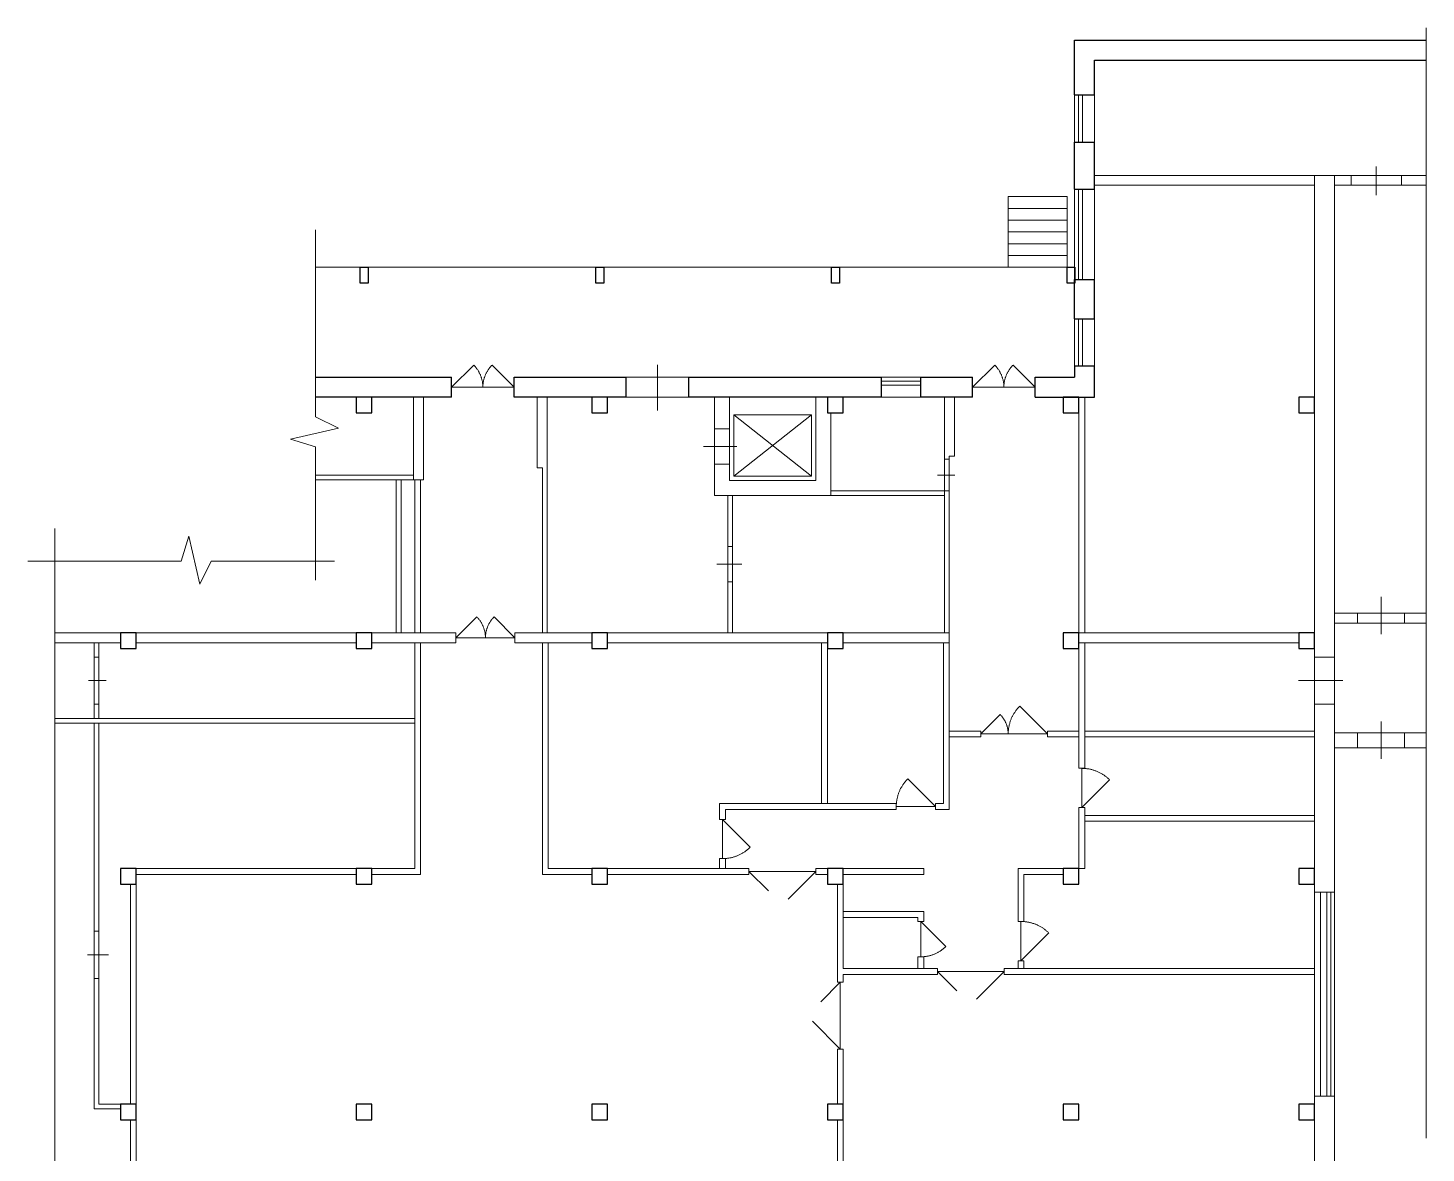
# Model space of a CAD drawing. Header units: metres. Extents: x 18.5 to 54.1, y 17.2 to 76.8.
# Drawn here: x 18.47 to 54.07, y 48.11 to 76.77 of the extents above; entities that cross this region are included whole.
import ezdxf

# ---------------------------------------------------------------- set-up
doc = ezdxf.new("R2010")
doc.units = ezdxf.units.M
doc.header["$MEASUREMENT"] = 0

msp = doc.modelspace()

# ---------------------------------------------------------------- linework, layer by layer
at = {"color": 7, "linetype": 'Continuous', "lineweight": 0}
for p, q in [((54.069, 76.767), (54.069, 48.493)), ((45.221, 75.06), (45.221, 73.86)), ((45.321, 75.06), (45.321, 73.86)), ((45.221, 72.66), (45.221, 70.36)), ((45.321, 72.66), (45.321, 70.36)), ((43.431, 70.67), (43.431, 72.47)), ((43.431, 72.47), (44.931, 72.47)), ((44.931, 70.67), (44.931, 72.47)), ((43.431, 72.17), (44.931, 72.17)), ((25.792, 71.625), (25.792, 66.86)), ((43.431, 71.87), (44.931, 71.87)), ((43.431, 71.57), (44.931, 71.57)), ((43.431, 71.27), (44.931, 71.27)), ((43.431, 70.97), (44.931, 70.97)), ((45.221, 69.36), (45.221, 68.16)), ((45.321, 69.36), (45.321, 68.16)), ((29.256, 67.615), (29.821, 68.18)), ((29.833, 68.169), (29.821, 68.18)), ((29.844, 68.157), (29.833, 68.169)), ((29.855, 68.145), (29.844, 68.157)), ((29.865, 68.133), (29.855, 68.145)), ((29.875, 68.121), (29.865, 68.133)), ((29.885, 68.108), (29.875, 68.121)), ((29.895, 68.095), (29.885, 68.108)), ((29.905, 68.082), (29.895, 68.095)), ((29.914, 68.069), (29.905, 68.082)), ((29.923, 68.056), (29.914, 68.069)), ((29.932, 68.042), (29.923, 68.056)), ((29.94, 68.028), (29.932, 68.042)), ((29.949, 68.015), (29.94, 68.028)), ((29.956, 68.001), (29.949, 68.015)), ((29.964, 67.986), (29.956, 68.001)), ((30.155, 68.001), (30.147, 67.986)), ((30.163, 68.015), (30.155, 68.001)), ((30.171, 68.028), (30.163, 68.015)), ((30.18, 68.042), (30.171, 68.028)), ((30.188, 68.056), (30.18, 68.042)), ((30.197, 68.069), (30.188, 68.056)), ((30.207, 68.082), (30.197, 68.069)), ((30.216, 68.095), (30.207, 68.082)), ((30.226, 68.108), (30.216, 68.095)), ((30.236, 68.121), (30.226, 68.108)), ((30.246, 68.133), (30.236, 68.121)), ((30.257, 68.145), (30.246, 68.133)), ((30.268, 68.157), (30.257, 68.145)), ((30.279, 68.169), (30.268, 68.157)), ((30.29, 68.18), (30.279, 68.169)), ((30.29, 68.18), (30.856, 67.615)), ((34.501, 68.187), (34.501, 67.022)), ((42.521, 67.615), (43.086, 68.18)), ((43.098, 68.169), (43.086, 68.18)), ((43.109, 68.157), (43.098, 68.169)), ((43.12, 68.145), (43.109, 68.157)), ((43.13, 68.133), (43.12, 68.145)), ((43.14, 68.121), (43.13, 68.133)), ((43.15, 68.108), (43.14, 68.121)), ((43.16, 68.095), (43.15, 68.108)), ((43.17, 68.082), (43.16, 68.095)), ((43.179, 68.069), (43.17, 68.082)), ((43.188, 68.056), (43.179, 68.069)), ((43.197, 68.042), (43.188, 68.056)), ((43.205, 68.028), (43.197, 68.042)), ((43.214, 68.015), (43.205, 68.028)), ((43.221, 68.001), (43.214, 68.015)), ((43.229, 67.986), (43.221, 68.001)), ((43.42, 68.001), (43.412, 67.986)), ((43.428, 68.015), (43.42, 68.001)), ((43.436, 68.028), (43.428, 68.015)), ((43.445, 68.042), (43.436, 68.028)), ((43.453, 68.056), (43.445, 68.042)), ((43.462, 68.069), (43.453, 68.056)), ((43.472, 68.082), (43.462, 68.069)), ((43.481, 68.095), (43.472, 68.082)), ((43.491, 68.108), (43.481, 68.095)), ((43.501, 68.121), (43.491, 68.108)), ((43.511, 68.133), (43.501, 68.121)), ((43.522, 68.145), (43.511, 68.133)), ((43.533, 68.157), (43.522, 68.145)), ((43.544, 68.169), (43.533, 68.157)), ((43.555, 68.18), (43.544, 68.169)), ((43.555, 68.18), (44.121, 67.615)), ((29.971, 67.972), (29.964, 67.986)), ((29.979, 67.958), (29.971, 67.972)), ((29.985, 67.943), (29.979, 67.958)), ((29.992, 67.928), (29.985, 67.943)), ((29.998, 67.913), (29.992, 67.928)), ((30.004, 67.898), (29.998, 67.913)), ((30.009, 67.883), (30.004, 67.898)), ((30.015, 67.868), (30.009, 67.883)), ((30.02, 67.853), (30.015, 67.868)), ((30.024, 67.837), (30.02, 67.853)), ((30.028, 67.822), (30.024, 67.837)), ((30.033, 67.806), (30.028, 67.822)), ((30.036, 67.79), (30.033, 67.806)), ((30.04, 67.775), (30.036, 67.79)), ((30.043, 67.759), (30.04, 67.775)), ((30.045, 67.743), (30.043, 67.759)), ((30.048, 67.727), (30.045, 67.743)), ((30.05, 67.711), (30.048, 67.727)), ((30.052, 67.695), (30.05, 67.711)), ((30.053, 67.679), (30.052, 67.695)), ((30.054, 67.663), (30.053, 67.679)), ((30.055, 67.647), (30.054, 67.663)), ((30.056, 67.631), (30.055, 67.647)), ((30.057, 67.663), (30.056, 67.647)), ((30.056, 67.647), (30.056, 67.631)), ((30.058, 67.679), (30.057, 67.663)), ((30.06, 67.695), (30.058, 67.679)), ((30.062, 67.711), (30.06, 67.695)), ((30.064, 67.727), (30.062, 67.711)), ((30.066, 67.743), (30.064, 67.727)), ((30.069, 67.759), (30.066, 67.743)), ((30.072, 67.775), (30.069, 67.759)), ((30.075, 67.79), (30.072, 67.775)), ((30.079, 67.806), (30.075, 67.79)), ((30.083, 67.822), (30.079, 67.806)), ((30.087, 67.837), (30.083, 67.822)), ((30.092, 67.853), (30.087, 67.837)), ((30.097, 67.868), (30.092, 67.853)), ((30.102, 67.883), (30.097, 67.868)), ((30.108, 67.898), (30.102, 67.883)), ((30.114, 67.913), (30.108, 67.898)), ((30.12, 67.928), (30.114, 67.913)), ((30.126, 67.943), (30.12, 67.928)), ((30.133, 67.958), (30.126, 67.943)), ((30.14, 67.972), (30.133, 67.958)), ((30.147, 67.986), (30.14, 67.972)), ((33.701, 67.87), (35.301, 67.87)), ((41.195, 67.77), (40.195, 67.77)), ((41.195, 67.67), (40.195, 67.67)), ((43.236, 67.972), (43.229, 67.986)), ((43.244, 67.958), (43.236, 67.972)), ((43.25, 67.943), (43.244, 67.958)), ((43.257, 67.928), (43.25, 67.943)), ((43.263, 67.913), (43.257, 67.928)), ((43.269, 67.898), (43.263, 67.913)), ((43.274, 67.883), (43.269, 67.898)), ((43.28, 67.868), (43.274, 67.883)), ((43.285, 67.853), (43.28, 67.868)), ((43.289, 67.837), (43.285, 67.853)), ((43.293, 67.822), (43.289, 67.837)), ((43.298, 67.806), (43.293, 67.822)), ((43.301, 67.79), (43.298, 67.806)), ((43.305, 67.775), (43.301, 67.79)), ((43.308, 67.759), (43.305, 67.775)), ((43.31, 67.743), (43.308, 67.759)), ((43.313, 67.727), (43.31, 67.743)), ((43.315, 67.711), (43.313, 67.727)), ((43.317, 67.695), (43.315, 67.711)), ((43.318, 67.679), (43.317, 67.695)), ((43.319, 67.663), (43.318, 67.679)), ((43.32, 67.647), (43.319, 67.663)), ((43.321, 67.631), (43.32, 67.647)), ((43.322, 67.663), (43.321, 67.647)), ((43.321, 67.647), (43.321, 67.631)), ((43.323, 67.679), (43.322, 67.663)), ((43.325, 67.695), (43.323, 67.679)), ((43.327, 67.711), (43.325, 67.695)), ((43.329, 67.727), (43.327, 67.711)), ((43.331, 67.743), (43.329, 67.727)), ((43.334, 67.759), (43.331, 67.743)), ((43.337, 67.775), (43.334, 67.759)), ((43.34, 67.79), (43.337, 67.775)), ((43.344, 67.806), (43.34, 67.79)), ((43.348, 67.822), (43.344, 67.806)), ((43.352, 67.837), (43.348, 67.822)), ((43.357, 67.853), (43.352, 67.837)), ((43.362, 67.868), (43.357, 67.853)), ((43.367, 67.883), (43.362, 67.868)), ((43.373, 67.898), (43.367, 67.883)), ((43.379, 67.913), (43.373, 67.898)), ((43.385, 67.928), (43.379, 67.913)), ((43.391, 67.943), (43.385, 67.928)), ((43.398, 67.958), (43.391, 67.943)), ((43.405, 67.972), (43.398, 67.958)), ((43.412, 67.986), (43.405, 67.972)), ((29.256, 67.615), (30.856, 67.615)), ((30.056, 67.615), (30.056, 67.631)), ((30.056, 67.631), (30.056, 67.615)), ((35.301, 67.36), (33.701, 67.36)), ((42.521, 67.615), (44.121, 67.615)), ((43.321, 67.615), (43.321, 67.631)), ((43.321, 67.631), (43.321, 67.615)), ((25.159, 66.29), (26.377, 66.572)), ((26.377, 66.572), (25.792, 66.86)), ((38.426, 66.914), (36.445, 65.348)), ((36.445, 66.914), (38.426, 65.348)), ((36.445, 65.348), (36.445, 66.914)), ((36.445, 66.914), (38.426, 66.914)), ((38.426, 66.914), (38.426, 65.348)), ((25.792, 66.096), (25.159, 66.29)), ((35.951, 65.66), (35.951, 66.56)), ((36.331, 66.56), (36.331, 65.66)), ((25.792, 66.096), (25.792, 62.704)), ((35.675, 66.11), (36.524, 66.11)), ((41.811, 65.78), (41.811, 64.98)), ((41.931, 64.98), (41.931, 65.78)), ((38.426, 65.348), (36.445, 65.348)), ((41.633, 65.38), (42.074, 65.38)), ((19.154, 64.018), (19.154, 41.534)), ((22.374, 63.188), (22.568, 63.821)), ((22.568, 63.821), (22.85, 62.603)), ((36.291, 62.66), (36.291, 63.56)), ((36.411, 63.56), (36.411, 62.66)), ((22.374, 63.188), (18.473, 63.188)), ((22.85, 62.603), (23.138, 63.188)), ((26.275, 63.188), (23.138, 63.188)), ((36.015, 63.11), (36.645, 63.11)), ((52.923, 62.279), (52.923, 61.33)), ((29.371, 61.235), (29.901, 61.765)), ((29.912, 61.754), (29.901, 61.765)), ((29.923, 61.742), (29.912, 61.754)), ((29.934, 61.73), (29.923, 61.742)), ((29.944, 61.718), (29.934, 61.73)), ((29.954, 61.706), (29.944, 61.718)), ((29.964, 61.693), (29.954, 61.706)), ((29.974, 61.681), (29.964, 61.693)), ((29.983, 61.668), (29.974, 61.681)), ((29.992, 61.655), (29.983, 61.668)), ((30.001, 61.641), (29.992, 61.655)), ((30.009, 61.628), (30.001, 61.641)), ((30.018, 61.614), (30.009, 61.628)), ((30.026, 61.6), (30.018, 61.614)), ((30.033, 61.586), (30.026, 61.6)), ((30.04, 61.572), (30.033, 61.586)), ((30.208, 61.586), (30.201, 61.572)), ((30.216, 61.6), (30.208, 61.586)), ((30.224, 61.614), (30.216, 61.6)), ((30.232, 61.628), (30.224, 61.614)), ((30.241, 61.641), (30.232, 61.628)), ((30.249, 61.655), (30.241, 61.641)), ((30.258, 61.668), (30.249, 61.655)), ((30.268, 61.681), (30.258, 61.668)), ((30.277, 61.693), (30.268, 61.681)), ((30.287, 61.706), (30.277, 61.693)), ((30.297, 61.718), (30.287, 61.706)), ((30.308, 61.73), (30.297, 61.718)), ((30.318, 61.742), (30.308, 61.73)), ((30.329, 61.754), (30.318, 61.742)), ((30.34, 61.765), (30.329, 61.754)), ((30.34, 61.765), (30.871, 61.235)), ((52.323, 61.86), (53.523, 61.86)), ((53.523, 61.61), (52.323, 61.61)), ((29.371, 61.235), (30.871, 61.235)), ((30.047, 61.558), (30.04, 61.572)), ((30.054, 61.544), (30.047, 61.558)), ((30.061, 61.529), (30.054, 61.544)), ((30.067, 61.514), (30.061, 61.529)), ((30.072, 61.499), (30.067, 61.514)), ((30.078, 61.484), (30.072, 61.499)), ((30.083, 61.469), (30.078, 61.484)), ((30.088, 61.454), (30.083, 61.469)), ((30.092, 61.439), (30.088, 61.454)), ((30.097, 61.424), (30.092, 61.439)), ((30.1, 61.408), (30.097, 61.424)), ((30.104, 61.393), (30.1, 61.408)), ((30.107, 61.377), (30.104, 61.393)), ((30.11, 61.361), (30.107, 61.377)), ((30.112, 61.346), (30.11, 61.361)), ((30.115, 61.33), (30.112, 61.346)), ((30.117, 61.314), (30.115, 61.33)), ((30.118, 61.298), (30.117, 61.314)), ((30.119, 61.282), (30.118, 61.298)), ((30.12, 61.266), (30.119, 61.282)), ((30.121, 61.251), (30.12, 61.266)), ((30.122, 61.282), (30.121, 61.266)), ((30.121, 61.266), (30.121, 61.251)), ((30.121, 61.235), (30.121, 61.251)), ((30.121, 61.251), (30.121, 61.235)), ((30.123, 61.298), (30.122, 61.282)), ((30.125, 61.314), (30.123, 61.298)), ((30.127, 61.33), (30.125, 61.314)), ((30.129, 61.346), (30.127, 61.33)), ((30.132, 61.361), (30.129, 61.346)), ((30.134, 61.377), (30.132, 61.361)), ((30.138, 61.393), (30.134, 61.377)), ((30.141, 61.408), (30.138, 61.393)), ((30.145, 61.424), (30.141, 61.408)), ((30.149, 61.439), (30.145, 61.424)), ((30.154, 61.454), (30.149, 61.439)), ((30.158, 61.469), (30.154, 61.454)), ((30.164, 61.484), (30.158, 61.469)), ((30.169, 61.499), (30.164, 61.484)), ((30.175, 61.514), (30.169, 61.499)), ((30.181, 61.529), (30.175, 61.514)), ((30.187, 61.544), (30.181, 61.529)), ((30.194, 61.558), (30.187, 61.544)), ((30.201, 61.572), (30.194, 61.558)), ((20.161, 60.745), (20.161, 59.545)), ((20.281, 59.545), (20.281, 60.745)), ((51.231, 60.745), (51.231, 59.545)), ((51.741, 60.745), (51.741, 59.545)), ((20.014, 60.145), (20.463, 60.145)), ((50.824, 60.145), (51.947, 60.145)), ((43.686, 59.452), (43.674, 59.438)), ((43.698, 59.465), (43.686, 59.452)), ((43.711, 59.479), (43.698, 59.465)), ((43.724, 59.492), (43.711, 59.479)), ((43.724, 59.492), (44.431, 58.785)), ((42.731, 58.785), (43.226, 59.28)), ((43.236, 59.269), (43.226, 59.28)), ((43.247, 59.258), (43.236, 59.269)), ((43.257, 59.246), (43.247, 59.258)), ((43.267, 59.235), (43.257, 59.246)), ((43.277, 59.223), (43.267, 59.235)), ((43.286, 59.211), (43.277, 59.223)), ((43.295, 59.199), (43.286, 59.211)), ((43.304, 59.186), (43.295, 59.199)), ((43.313, 59.174), (43.304, 59.186)), ((43.321, 59.161), (43.313, 59.174)), ((43.329, 59.148), (43.321, 59.161)), ((43.337, 59.135), (43.329, 59.148)), ((43.344, 59.121), (43.337, 59.135)), ((43.352, 59.108), (43.344, 59.121)), ((43.359, 59.094), (43.352, 59.108)), ((43.365, 59.08), (43.359, 59.094)), ((43.479, 59.09), (43.473, 59.073)), ((43.484, 59.108), (43.479, 59.09)), ((43.49, 59.125), (43.484, 59.108)), ((43.497, 59.142), (43.49, 59.125)), ((43.503, 59.159), (43.497, 59.142)), ((43.51, 59.176), (43.503, 59.159)), ((43.518, 59.192), (43.51, 59.176)), ((43.525, 59.209), (43.518, 59.192)), ((43.533, 59.226), (43.525, 59.209)), ((43.541, 59.242), (43.533, 59.226)), ((43.55, 59.258), (43.541, 59.242)), ((43.559, 59.274), (43.55, 59.258)), ((43.568, 59.29), (43.559, 59.274)), ((43.577, 59.306), (43.568, 59.29)), ((43.587, 59.321), (43.577, 59.306)), ((43.597, 59.336), (43.587, 59.321)), ((43.607, 59.352), (43.597, 59.336)), ((43.617, 59.366), (43.607, 59.352)), ((43.628, 59.381), (43.617, 59.366)), ((43.639, 59.396), (43.628, 59.381)), ((43.651, 59.41), (43.639, 59.396)), ((43.662, 59.424), (43.651, 59.41)), ((43.674, 59.438), (43.662, 59.424)), ((52.923, 59.099), (52.923, 58.15)), ((42.731, 58.785), (44.431, 58.785)), ((43.371, 59.067), (43.365, 59.08)), ((43.377, 59.053), (43.371, 59.067)), ((43.383, 59.038), (43.377, 59.053)), ((43.389, 59.024), (43.383, 59.038)), ((43.394, 59.01), (43.389, 59.024)), ((43.398, 58.995), (43.394, 59.01)), ((43.403, 58.981), (43.398, 58.995)), ((43.407, 58.966), (43.403, 58.981)), ((43.411, 58.951), (43.407, 58.966)), ((43.414, 58.936), (43.411, 58.951)), ((43.417, 58.921), (43.414, 58.936)), ((43.42, 58.906), (43.417, 58.921)), ((43.423, 58.891), (43.42, 58.906)), ((43.425, 58.876), (43.423, 58.891)), ((43.427, 58.861), (43.425, 58.876)), ((43.428, 58.846), (43.427, 58.861)), ((43.429, 58.83), (43.428, 58.846)), ((43.43, 58.815), (43.429, 58.83)), ((43.431, 58.8), (43.43, 58.815)), ((43.432, 58.839), (43.431, 58.821)), ((43.431, 58.821), (43.431, 58.803)), ((43.431, 58.803), (43.431, 58.785)), ((43.431, 58.785), (43.431, 58.8)), ((43.433, 58.858), (43.432, 58.839)), ((43.435, 58.876), (43.433, 58.858)), ((43.437, 58.894), (43.435, 58.876)), ((43.439, 58.912), (43.437, 58.894)), ((43.441, 58.93), (43.439, 58.912)), ((43.444, 58.948), (43.441, 58.93)), ((43.447, 58.966), (43.444, 58.948)), ((43.451, 58.984), (43.447, 58.966)), ((43.455, 59.002), (43.451, 58.984)), ((43.459, 59.02), (43.455, 59.002)), ((43.463, 59.038), (43.459, 59.02)), ((43.468, 59.055), (43.463, 59.038)), ((43.473, 59.073), (43.468, 59.055)), ((52.323, 58.81), (53.523, 58.81)), ((53.523, 58.43), (52.323, 58.43)), ((45.306, 57.91), (45.306, 56.91)), ((45.324, 57.909), (45.306, 57.91)), ((45.342, 57.909), (45.324, 57.909)), ((45.361, 57.908), (45.342, 57.909)), ((45.379, 57.907), (45.361, 57.908)), ((45.397, 57.905), (45.379, 57.907)), ((45.415, 57.904), (45.397, 57.905)), ((45.433, 57.901), (45.415, 57.904)), ((45.451, 57.899), (45.433, 57.901)), ((45.469, 57.896), (45.451, 57.899)), ((45.487, 57.893), (45.469, 57.896)), ((45.505, 57.89), (45.487, 57.893)), ((45.523, 57.886), (45.505, 57.89)), ((45.541, 57.882), (45.523, 57.886)), ((45.559, 57.877), (45.541, 57.882)), ((45.576, 57.872), (45.559, 57.877)), ((45.594, 57.867), (45.576, 57.872)), ((45.611, 57.862), (45.594, 57.867)), ((45.629, 57.856), (45.611, 57.862)), ((45.646, 57.85), (45.629, 57.856)), ((45.663, 57.844), (45.646, 57.85)), ((45.68, 57.837), (45.663, 57.844)), ((45.697, 57.83), (45.68, 57.837)), ((45.714, 57.823), (45.697, 57.83)), ((45.73, 57.815), (45.714, 57.823)), ((45.747, 57.807), (45.73, 57.815)), ((45.763, 57.799), (45.747, 57.807)), ((45.779, 57.79), (45.763, 57.799)), ((45.795, 57.782), (45.779, 57.79)), ((45.811, 57.773), (45.795, 57.782)), ((45.827, 57.763), (45.811, 57.773)), ((45.842, 57.754), (45.827, 57.763)), ((45.858, 57.744), (45.842, 57.754)), ((45.873, 57.733), (45.858, 57.744)), ((45.888, 57.723), (45.873, 57.733)), ((45.902, 57.712), (45.888, 57.723)), ((45.917, 57.701), (45.902, 57.712)), ((45.931, 57.69), (45.917, 57.701)), ((45.945, 57.678), (45.931, 57.69)), ((45.959, 57.666), (45.945, 57.678)), ((45.973, 57.654), (45.959, 57.666)), ((40.653, 57.309), (40.647, 57.292)), ((40.66, 57.326), (40.653, 57.309)), ((40.668, 57.342), (40.66, 57.326)), ((40.675, 57.359), (40.668, 57.342)), ((40.683, 57.376), (40.675, 57.359)), ((40.691, 57.392), (40.683, 57.376)), ((40.7, 57.408), (40.691, 57.392)), ((40.709, 57.424), (40.7, 57.408)), ((40.718, 57.44), (40.709, 57.424)), ((40.727, 57.456), (40.718, 57.44)), ((40.737, 57.471), (40.727, 57.456)), ((40.747, 57.486), (40.737, 57.471)), ((40.757, 57.502), (40.747, 57.486)), ((40.767, 57.516), (40.757, 57.502)), ((40.778, 57.531), (40.767, 57.516)), ((40.789, 57.546), (40.778, 57.531)), ((40.801, 57.56), (40.789, 57.546)), ((40.812, 57.574), (40.801, 57.56)), ((40.824, 57.588), (40.812, 57.574)), ((40.836, 57.602), (40.824, 57.588)), ((40.848, 57.615), (40.836, 57.602)), ((40.861, 57.629), (40.848, 57.615)), ((40.874, 57.642), (40.861, 57.629)), ((41.581, 56.935), (40.874, 57.642)), ((45.306, 56.91), (46.013, 57.617)), ((45.987, 57.642), (45.973, 57.654)), ((46, 57.63), (45.987, 57.642)), ((46.013, 57.617), (46, 57.63)), ((40.582, 56.989), (40.581, 56.971)), ((40.581, 56.971), (40.581, 56.953)), ((40.581, 56.953), (40.581, 56.935)), ((40.583, 57.008), (40.582, 56.989)), ((40.585, 57.026), (40.583, 57.008)), ((40.587, 57.044), (40.585, 57.026)), ((40.589, 57.062), (40.587, 57.044)), ((40.591, 57.08), (40.589, 57.062)), ((40.594, 57.098), (40.591, 57.08)), ((40.597, 57.116), (40.594, 57.098)), ((40.601, 57.134), (40.597, 57.116)), ((40.605, 57.152), (40.601, 57.134)), ((40.609, 57.17), (40.605, 57.152)), ((40.613, 57.188), (40.609, 57.17)), ((40.618, 57.205), (40.613, 57.188)), ((40.623, 57.223), (40.618, 57.205)), ((40.629, 57.24), (40.623, 57.223)), ((40.634, 57.258), (40.629, 57.24)), ((40.64, 57.275), (40.634, 57.258)), ((40.647, 57.292), (40.64, 57.275)), ((36.156, 56.61), (36.156, 55.61)), ((36.156, 56.61), (36.863, 55.903)), ((40.581, 56.935), (41.581, 56.935)), ((36.837, 55.877), (36.85, 55.89)), ((36.85, 55.89), (36.863, 55.903)), ((36.231, 55.612), (36.249, 55.614)), ((36.249, 55.614), (36.267, 55.616)), ((36.267, 55.616), (36.285, 55.618)), ((36.285, 55.618), (36.303, 55.621)), ((36.303, 55.621), (36.321, 55.623)), ((36.321, 55.623), (36.339, 55.627)), ((36.339, 55.627), (36.357, 55.63)), ((36.357, 55.63), (36.375, 55.634)), ((36.375, 55.634), (36.392, 55.638)), ((36.392, 55.638), (36.41, 55.643)), ((36.41, 55.643), (36.428, 55.647)), ((36.428, 55.647), (36.445, 55.652)), ((36.445, 55.652), (36.463, 55.658)), ((36.463, 55.658), (36.48, 55.664)), ((36.48, 55.664), (36.497, 55.67)), ((36.497, 55.67), (36.514, 55.676)), ((36.514, 55.676), (36.531, 55.683)), ((36.531, 55.683), (36.548, 55.69)), ((36.548, 55.69), (36.565, 55.697)), ((36.565, 55.697), (36.581, 55.705)), ((36.581, 55.705), (36.598, 55.712)), ((36.598, 55.712), (36.614, 55.721)), ((36.614, 55.721), (36.63, 55.729)), ((36.63, 55.729), (36.646, 55.738)), ((36.646, 55.738), (36.662, 55.747)), ((36.662, 55.747), (36.677, 55.756)), ((36.677, 55.756), (36.693, 55.766)), ((36.693, 55.766), (36.708, 55.776)), ((36.708, 55.776), (36.723, 55.786)), ((36.723, 55.786), (36.738, 55.797)), ((36.738, 55.797), (36.753, 55.807)), ((36.753, 55.807), (36.767, 55.818)), ((36.767, 55.818), (36.782, 55.83)), ((36.782, 55.83), (36.796, 55.841)), ((36.796, 55.841), (36.81, 55.853)), ((36.81, 55.853), (36.823, 55.865)), ((36.823, 55.865), (36.837, 55.877)), ((36.831, 55.285), (38.531, 55.285)), ((36.831, 55.285), (37.326, 54.79)), ((37.824, 54.578), (38.531, 55.285)), ((51.541, 49.56), (51.541, 54.76)), ((51.641, 49.56), (51.641, 54.76)), ((51.741, 49.56), (51.741, 54.76)), ((20.161, 53.76), (20.161, 52.56)), ((20.281, 52.56), (20.281, 53.76)), ((41.206, 54.01), (41.206, 53.11)), ((41.206, 54.01), (41.842, 53.373)), ((43.756, 54.01), (43.756, 53.01)), ((43.774, 54.009), (43.756, 54.01)), ((43.792, 54.009), (43.774, 54.009)), ((43.811, 54.008), (43.792, 54.009)), ((43.829, 54.007), (43.811, 54.008)), ((43.847, 54.005), (43.829, 54.007)), ((43.865, 54.004), (43.847, 54.005)), ((43.883, 54.001), (43.865, 54.004)), ((43.901, 53.999), (43.883, 54.001)), ((43.919, 53.996), (43.901, 53.999)), ((43.937, 53.993), (43.919, 53.996)), ((43.955, 53.99), (43.937, 53.993)), ((43.973, 53.986), (43.955, 53.99)), ((43.991, 53.982), (43.973, 53.986)), ((44.009, 53.977), (43.991, 53.982)), ((44.026, 53.972), (44.009, 53.977)), ((44.044, 53.967), (44.026, 53.972)), ((44.061, 53.962), (44.044, 53.967)), ((44.079, 53.956), (44.061, 53.962)), ((44.096, 53.95), (44.079, 53.956)), ((44.113, 53.944), (44.096, 53.95)), ((44.13, 53.937), (44.113, 53.944)), ((44.147, 53.93), (44.13, 53.937)), ((44.164, 53.923), (44.147, 53.93)), ((44.18, 53.915), (44.164, 53.923)), ((44.197, 53.907), (44.18, 53.915)), ((44.213, 53.899), (44.197, 53.907)), ((44.229, 53.89), (44.213, 53.899)), ((44.245, 53.882), (44.229, 53.89)), ((44.261, 53.873), (44.245, 53.882)), ((44.277, 53.863), (44.261, 53.873)), ((44.292, 53.854), (44.277, 53.863)), ((44.308, 53.844), (44.292, 53.854)), ((44.323, 53.833), (44.308, 53.844)), ((44.338, 53.823), (44.323, 53.833)), ((44.352, 53.812), (44.338, 53.823)), ((44.367, 53.801), (44.352, 53.812)), ((44.381, 53.79), (44.367, 53.801)), ((44.395, 53.778), (44.381, 53.79)), ((44.409, 53.766), (44.395, 53.778)), ((44.423, 53.754), (44.409, 53.766)), ((44.437, 53.742), (44.423, 53.754)), ((43.756, 53.01), (44.463, 53.717)), ((44.45, 53.73), (44.437, 53.742)), ((44.463, 53.717), (44.45, 53.73)), ((19.99, 53.16), (20.521, 53.16)), ((41.206, 53.11), (41.223, 53.11)), ((41.223, 53.11), (41.24, 53.11)), ((41.24, 53.11), (41.257, 53.111)), ((41.257, 53.111), (41.275, 53.112)), ((41.275, 53.112), (41.292, 53.114)), ((41.292, 53.114), (41.309, 53.116)), ((41.309, 53.116), (41.326, 53.118)), ((41.326, 53.118), (41.343, 53.12)), ((41.343, 53.12), (41.36, 53.123)), ((41.36, 53.123), (41.377, 53.126)), ((41.377, 53.126), (41.394, 53.13)), ((41.394, 53.13), (41.411, 53.133)), ((41.411, 53.133), (41.428, 53.137)), ((41.428, 53.137), (41.444, 53.142)), ((41.444, 53.142), (41.461, 53.147)), ((41.461, 53.147), (41.477, 53.152)), ((41.477, 53.152), (41.494, 53.157)), ((41.494, 53.157), (41.51, 53.163)), ((41.51, 53.163), (41.526, 53.169)), ((41.526, 53.169), (41.542, 53.175)), ((41.542, 53.175), (41.558, 53.181)), ((41.558, 53.181), (41.574, 53.188)), ((41.574, 53.188), (41.59, 53.196)), ((41.59, 53.196), (41.605, 53.203)), ((41.605, 53.203), (41.62, 53.211)), ((41.62, 53.211), (41.636, 53.219)), ((41.636, 53.219), (41.651, 53.227)), ((41.651, 53.227), (41.666, 53.236)), ((41.666, 53.236), (41.68, 53.245)), ((41.68, 53.245), (41.695, 53.254)), ((41.695, 53.254), (41.709, 53.264)), ((41.709, 53.264), (41.724, 53.273)), ((41.724, 53.273), (41.738, 53.284)), ((41.738, 53.284), (41.751, 53.294)), ((41.751, 53.294), (41.765, 53.304)), ((41.765, 53.304), (41.778, 53.315)), ((41.778, 53.315), (41.792, 53.326)), ((41.792, 53.326), (41.805, 53.338)), ((41.805, 53.338), (41.817, 53.349)), ((41.817, 53.349), (41.83, 53.361)), ((41.83, 53.361), (41.842, 53.373)), ((41.631, 52.735), (43.331, 52.735)), ((41.631, 52.735), (42.126, 52.24)), ((43.331, 52.735), (42.624, 52.028)), ((39.156, 52.46), (38.661, 51.965)), ((39.156, 52.46), (39.156, 50.76)), ((38.449, 51.467), (39.156, 50.76))]:
    msp.add_line(p, q, dxfattribs=at)
at = {"color": 7, "linetype": 'Continuous', "lineweight": 30}
for p, q in [((45.121, 75.06), (45.121, 76.46)), ((45.121, 76.46), (54.069, 76.46)), ((45.631, 75.06), (45.631, 75.95)), ((45.631, 75.95), (54.069, 75.95)), ((45.121, 75.06), (45.631, 75.06)), ((45.121, 72.66), (45.121, 73.86)), ((45.121, 73.86), (45.631, 73.86)), ((45.631, 72.66), (45.631, 73.86)), ((45.121, 72.66), (45.631, 72.66)), ((26.931, 70.67), (27.131, 70.67)), ((26.931, 70.27), (26.931, 70.67)), ((27.131, 70.67), (27.131, 70.27)), ((32.931, 70.67), (33.131, 70.67)), ((32.931, 70.27), (32.931, 70.67)), ((33.131, 70.67), (33.131, 70.27)), ((38.931, 70.67), (39.131, 70.67)), ((38.931, 70.27), (38.931, 70.67)), ((39.131, 70.67), (39.131, 70.27)), ((44.931, 70.67), (45.131, 70.67)), ((44.931, 70.27), (44.931, 70.67)), ((45.131, 70.67), (45.131, 70.27)), ((27.131, 70.27), (26.931, 70.27)), ((33.131, 70.27), (32.931, 70.27)), ((39.131, 70.27), (38.931, 70.27)), ((45.131, 70.27), (44.931, 70.27)), ((45.121, 70.36), (45.631, 70.36)), ((45.121, 69.36), (45.121, 70.36)), ((45.631, 69.36), (45.631, 70.36)), ((45.121, 69.36), (45.631, 69.36)), ((45.121, 68.16), (45.631, 68.16)), ((45.121, 68.16), (45.121, 67.87)), ((45.631, 67.36), (45.631, 68.16)), ((25.792, 67.87), (29.256, 67.87)), ((29.256, 67.36), (29.256, 67.87)), ((30.856, 67.36), (30.856, 67.87)), ((30.856, 67.87), (33.701, 67.87)), ((33.701, 67.36), (33.701, 67.87)), ((35.301, 67.36), (35.301, 67.87)), ((35.301, 67.87), (40.195, 67.87)), ((40.195, 67.87), (40.195, 67.36)), ((41.195, 67.87), (41.195, 67.36)), ((41.195, 67.87), (42.521, 67.87)), ((42.521, 67.36), (42.521, 67.87)), ((44.121, 67.36), (44.121, 67.87)), ((44.121, 67.87), (45.121, 67.87)), ((29.256, 67.36), (25.792, 67.36)), ((27.231, 67.36), (26.831, 67.36)), ((26.831, 67.36), (26.831, 66.96)), ((27.231, 66.96), (27.231, 67.36)), ((33.701, 67.36), (30.856, 67.36)), ((33.231, 67.36), (32.831, 67.36)), ((32.831, 67.36), (32.831, 66.96)), ((33.231, 66.96), (33.231, 67.36)), ((40.195, 67.36), (35.301, 67.36)), ((39.231, 67.36), (38.831, 67.36)), ((38.831, 67.36), (38.831, 66.96)), ((39.231, 66.96), (39.231, 67.36)), ((42.521, 67.36), (41.195, 67.36)), ((44.121, 67.36), (45.631, 67.36)), ((45.231, 67.36), (44.831, 67.36)), ((44.831, 67.36), (44.831, 66.96)), ((45.231, 66.96), (45.231, 67.36)), ((51.231, 67.36), (50.831, 67.36)), ((50.831, 67.36), (50.831, 66.96)), ((51.231, 66.96), (51.231, 67.36)), ((26.831, 66.96), (27.231, 66.96)), ((32.831, 66.96), (33.231, 66.96)), ((38.831, 66.96), (39.231, 66.96)), ((44.831, 66.96), (45.231, 66.96)), ((50.831, 66.96), (51.231, 66.96)), ((21.231, 61.36), (20.831, 61.36)), ((20.831, 61.36), (20.831, 60.96)), ((21.231, 60.96), (21.231, 61.36)), ((27.231, 61.36), (26.831, 61.36)), ((26.831, 61.36), (26.831, 60.96)), ((27.231, 60.96), (27.231, 61.36)), ((33.231, 61.36), (32.831, 61.36)), ((32.831, 61.36), (32.831, 60.96)), ((33.231, 60.96), (33.231, 61.36)), ((39.231, 61.36), (38.831, 61.36)), ((38.831, 61.36), (38.831, 60.96)), ((39.231, 60.96), (39.231, 61.36)), ((45.231, 61.36), (44.831, 61.36)), ((44.831, 61.36), (44.831, 60.96)), ((45.231, 60.96), (45.231, 61.36)), ((51.231, 61.36), (50.831, 61.36)), ((50.831, 61.36), (50.831, 60.96)), ((51.231, 60.96), (51.231, 61.36)), ((20.831, 60.96), (21.231, 60.96)), ((26.831, 60.96), (27.231, 60.96)), ((32.831, 60.96), (33.231, 60.96)), ((38.831, 60.96), (39.231, 60.96)), ((44.831, 60.96), (45.231, 60.96)), ((50.831, 60.96), (51.231, 60.96)), ((21.231, 55.36), (20.831, 55.36)), ((20.831, 55.36), (20.831, 54.96)), ((21.231, 54.96), (21.231, 55.36)), ((27.231, 55.36), (26.831, 55.36)), ((26.831, 55.36), (26.831, 54.96)), ((27.231, 54.96), (27.231, 55.36)), ((33.231, 55.36), (32.831, 55.36)), ((32.831, 55.36), (32.831, 54.96)), ((33.231, 54.96), (33.231, 55.36)), ((39.231, 55.36), (38.831, 55.36)), ((38.831, 55.36), (38.831, 54.96)), ((39.231, 54.96), (39.231, 55.36)), ((45.231, 55.36), (44.831, 55.36)), ((44.831, 55.36), (44.831, 54.96)), ((45.231, 54.96), (45.231, 55.36)), ((51.231, 55.36), (50.831, 55.36)), ((50.831, 55.36), (50.831, 54.96)), ((51.231, 54.96), (51.231, 55.36)), ((20.831, 54.96), (21.231, 54.96)), ((26.831, 54.96), (27.231, 54.96)), ((32.831, 54.96), (33.231, 54.96)), ((38.831, 54.96), (39.231, 54.96)), ((44.831, 54.96), (45.231, 54.96)), ((50.831, 54.96), (51.231, 54.96)), ((21.231, 49.36), (20.831, 49.36)), ((20.831, 49.36), (20.831, 48.96)), ((21.231, 48.96), (21.231, 49.36)), ((27.231, 49.36), (26.831, 49.36)), ((26.831, 49.36), (26.831, 48.96)), ((27.231, 48.96), (27.231, 49.36)), ((33.231, 49.36), (32.831, 49.36)), ((32.831, 49.36), (32.831, 48.96)), ((33.231, 48.96), (33.231, 49.36)), ((39.231, 49.36), (38.831, 49.36)), ((38.831, 49.36), (38.831, 48.96)), ((39.231, 48.96), (39.231, 49.36)), ((45.231, 49.36), (44.831, 49.36)), ((44.831, 49.36), (44.831, 48.96)), ((45.231, 48.96), (45.231, 49.36)), ((51.231, 49.36), (50.831, 49.36)), ((50.831, 49.36), (50.831, 48.96)), ((51.231, 48.96), (51.231, 49.36)), ((20.831, 48.96), (21.231, 48.96)), ((26.831, 48.96), (27.231, 48.96)), ((32.831, 48.96), (33.231, 48.96)), ((38.831, 48.96), (39.231, 48.96)), ((44.831, 48.96), (45.231, 48.96)), ((50.831, 48.96), (51.231, 48.96))]:
    msp.add_line(p, q, dxfattribs=at)
at = {"color": 7, "linetype": 'Continuous', "lineweight": 13}
for p, q in [((45.121, 75.06), (45.121, 73.86)), ((45.631, 73.86), (45.631, 75.06)), ((45.631, 73.01), (54.069, 73.01)), ((51.231, 60.745), (51.231, 73.01)), ((51.741, 60.745), (51.741, 73.01)), ((52.16, 73.01), (52.16, 72.76)), ((52.802, 73.235), (52.802, 72.504)), ((53.445, 73.01), (53.445, 72.76)), ((45.121, 72.66), (45.121, 70.36)), ((45.631, 72.76), (51.231, 72.76)), ((45.631, 72.66), (45.631, 70.36)), ((51.741, 72.76), (54.069, 72.76)), ((25.792, 70.67), (45.121, 70.67)), ((45.121, 69.36), (45.121, 68.16)), ((45.631, 68.16), (45.631, 69.36)), ((41.195, 67.87), (40.195, 67.87)), ((28.291, 67.36), (28.291, 65.26)), ((28.541, 67.36), (28.541, 65.81)), ((31.441, 67.36), (31.441, 65.56)), ((31.691, 67.36), (31.691, 61.36)), ((35.951, 67.36), (35.951, 66.56)), ((36.331, 67.36), (36.331, 66.56)), ((38.531, 67.36), (38.531, 65.24)), ((40.195, 67.36), (41.195, 67.36)), ((41.811, 67.36), (41.811, 65.78)), ((42.061, 67.36), (42.061, 65.86)), ((45.381, 67.36), (45.381, 61.36)), ((38.911, 66.96), (38.911, 64.86)), ((45.231, 66.96), (45.231, 61.36)), ((35.951, 66.56), (36.331, 66.56)), ((41.931, 65.86), (41.931, 65.78)), ((42.061, 65.86), (41.931, 65.86)), ((28.541, 65.81), (28.541, 65.26)), ((31.571, 65.56), (31.441, 65.56)), ((31.571, 65.56), (31.571, 61.36)), ((35.951, 65.66), (36.331, 65.66)), ((35.951, 65.66), (35.951, 64.86)), ((36.331, 65.66), (36.331, 65.24)), ((41.931, 65.78), (41.811, 65.78)), ((28.291, 65.38), (25.792, 65.38)), ((28.541, 65.26), (25.792, 65.26)), ((27.851, 65.26), (27.851, 61.36)), ((27.971, 65.26), (27.971, 61.36)), ((28.321, 65.26), (28.321, 61.36)), ((28.471, 65.26), (28.471, 61.36)), ((38.531, 65.24), (36.331, 65.24)), ((41.811, 64.86), (35.951, 64.86)), ((36.291, 64.86), (36.291, 63.56)), ((36.411, 64.86), (36.411, 63.56)), ((41.931, 64.98), (38.911, 64.98)), ((41.811, 64.98), (41.811, 61.36)), ((41.931, 64.98), (41.931, 61.11)), ((36.291, 63.56), (36.411, 63.56)), ((36.291, 62.66), (36.411, 62.66)), ((36.291, 62.66), (36.291, 61.36)), ((36.411, 62.66), (36.411, 61.36)), ((51.741, 61.86), (52.323, 61.86)), ((51.741, 61.61), (52.323, 61.61)), ((52.323, 61.61), (52.323, 61.86)), ((53.523, 61.61), (53.523, 61.86)), ((53.523, 61.86), (54.069, 61.86)), ((53.523, 61.61), (54.069, 61.61)), ((20.831, 61.36), (19.154, 61.36)), ((29.371, 61.36), (21.231, 61.36)), ((29.371, 61.36), (29.371, 61.11)), ((41.931, 61.36), (30.871, 61.36)), ((30.871, 61.36), (30.871, 61.11)), ((51.231, 61.36), (45.231, 61.36)), ((20.831, 61.11), (19.154, 61.11)), ((20.161, 61.11), (20.161, 60.745)), ((20.281, 61.11), (20.281, 60.745)), ((26.831, 61.11), (21.231, 61.11)), ((29.371, 61.11), (27.231, 61.11)), ((28.321, 61.11), (28.321, 55.36)), ((28.471, 61.11), (28.471, 55.21)), ((32.831, 61.11), (30.871, 61.11)), ((31.571, 61.11), (31.571, 55.21)), ((31.721, 61.11), (31.721, 55.36)), ((38.831, 61.11), (33.231, 61.11)), ((38.681, 61.11), (38.681, 57.01)), ((38.831, 61.11), (38.831, 57.01)), ((41.931, 61.11), (39.231, 61.11)), ((41.781, 61.11), (41.781, 57.01)), ((41.931, 61.11), (41.931, 56.86)), ((50.831, 61.11), (45.231, 61.11)), ((45.231, 57.91), (45.231, 60.96)), ((45.381, 57.91), (45.381, 61.11)), ((20.161, 60.745), (20.281, 60.745)), ((51.231, 60.745), (51.741, 60.745)), ((20.161, 59.545), (20.281, 59.545)), ((20.161, 59.545), (20.161, 59.18)), ((20.281, 59.545), (20.281, 59.18)), ((51.231, 59.545), (51.741, 59.545)), ((51.231, 54.76), (51.231, 59.545)), ((51.741, 54.76), (51.741, 59.545)), ((28.321, 59.18), (19.154, 59.18)), ((28.321, 59.06), (19.154, 59.06)), ((20.161, 59.06), (20.161, 53.76)), ((20.281, 59.06), (20.281, 53.76)), ((42.731, 58.86), (41.931, 58.86)), ((42.731, 58.71), (42.731, 58.86)), ((45.231, 58.86), (44.431, 58.86)), ((44.431, 58.71), (44.431, 58.86)), ((51.231, 58.86), (45.381, 58.86)), ((51.741, 58.81), (52.323, 58.81)), ((52.323, 58.43), (52.323, 58.81)), ((53.523, 58.43), (53.523, 58.81)), ((53.523, 58.81), (54.069, 58.81)), ((42.731, 58.71), (41.931, 58.71)), ((45.231, 58.71), (44.431, 58.71)), ((51.231, 58.71), (45.381, 58.71)), ((51.741, 58.43), (52.323, 58.43)), ((53.523, 58.43), (54.069, 58.43)), ((45.381, 57.91), (45.231, 57.91)), ((36.081, 56.61), (36.081, 57.01)), ((40.581, 57.01), (36.081, 57.01)), ((40.581, 57.01), (40.581, 56.86)), ((41.781, 57.01), (41.581, 57.01)), ((41.581, 57.01), (41.581, 56.86)), ((36.231, 56.61), (36.081, 56.61)), ((36.231, 56.61), (36.231, 56.86)), ((40.581, 56.86), (36.231, 56.86)), ((41.931, 56.86), (41.581, 56.86)), ((45.231, 55.36), (45.231, 56.91)), ((45.381, 56.91), (45.231, 56.91)), ((45.381, 55.36), (45.381, 56.91)), ((51.231, 56.71), (45.381, 56.71)), ((51.231, 56.56), (45.381, 56.56)), ((36.081, 55.36), (36.081, 55.61)), ((36.231, 55.61), (36.081, 55.61)), ((36.231, 55.36), (36.231, 55.61)), ((21.231, 55.36), (26.831, 55.36)), ((21.231, 55.21), (26.831, 55.21)), ((27.231, 55.36), (28.321, 55.36)), ((27.231, 55.21), (28.471, 55.21)), ((32.831, 55.21), (31.571, 55.21)), ((36.831, 55.36), (31.721, 55.36)), ((36.831, 55.21), (33.231, 55.21)), ((36.831, 55.36), (36.831, 55.21)), ((38.831, 55.36), (38.531, 55.36)), ((38.531, 55.36), (38.531, 55.21)), ((38.831, 55.21), (38.531, 55.21)), ((41.281, 55.36), (39.231, 55.36)), ((41.281, 55.21), (39.231, 55.21)), ((41.281, 55.36), (41.281, 55.21)), ((44.831, 55.36), (43.681, 55.36)), ((43.681, 55.36), (43.681, 54.01)), ((44.831, 55.21), (43.831, 55.21)), ((43.831, 55.21), (43.831, 54.01)), ((45.231, 55.36), (45.381, 55.36)), ((21.081, 49.36), (21.081, 54.96)), ((21.231, 49.36), (21.231, 54.96)), ((39.081, 54.96), (39.081, 52.46)), ((39.231, 54.96), (39.231, 52.81)), ((51.231, 54.76), (51.741, 54.76)), ((51.231, 54.76), (51.231, 49.56)), ((51.381, 54.76), (51.381, 49.56)), ((41.281, 54.26), (39.231, 54.26)), ((41.131, 54.11), (39.231, 54.11)), ((41.131, 54.11), (41.131, 54.01)), ((41.281, 54.26), (41.281, 54.01)), ((20.281, 53.76), (20.161, 53.76)), ((41.281, 54.01), (41.131, 54.01)), ((43.831, 54.01), (43.681, 54.01)), ((41.281, 53.11), (41.131, 53.11)), ((41.131, 53.11), (41.131, 52.81)), ((41.281, 53.11), (41.281, 52.81)), ((41.631, 52.81), (39.231, 52.81)), ((41.631, 52.81), (41.631, 52.66)), ((51.231, 52.81), (43.331, 52.81)), ((43.331, 52.81), (43.331, 52.66)), ((43.831, 53.01), (43.681, 53.01)), ((43.681, 53.01), (43.681, 52.81)), ((43.831, 53.01), (43.831, 52.81)), ((20.281, 52.56), (20.161, 52.56)), ((20.161, 52.56), (20.161, 49.24)), ((20.281, 52.56), (20.281, 49.36)), ((39.231, 52.46), (39.081, 52.46)), ((39.231, 52.66), (39.231, 52.46)), ((41.631, 52.66), (39.231, 52.66)), ((51.231, 52.66), (43.331, 52.66)), ((39.231, 50.76), (39.081, 50.76)), ((39.081, 50.76), (39.081, 49.36)), ((39.231, 50.76), (39.231, 49.36)), ((51.231, 49.56), (51.741, 49.56)), ((51.231, 42.76), (51.231, 49.56)), ((51.741, 42.76), (51.741, 49.56)), ((20.831, 49.24), (20.161, 49.24)), ((20.831, 49.36), (20.281, 49.36)), ((21.081, 43.36), (21.081, 48.96)), ((21.231, 43.36), (21.231, 48.96)), ((39.081, 48.96), (39.081, 43.36)), ((39.231, 48.96), (39.231, 43.36))]:
    msp.add_line(p, q, dxfattribs=at)

doc.saveas('drawing.dxf')
